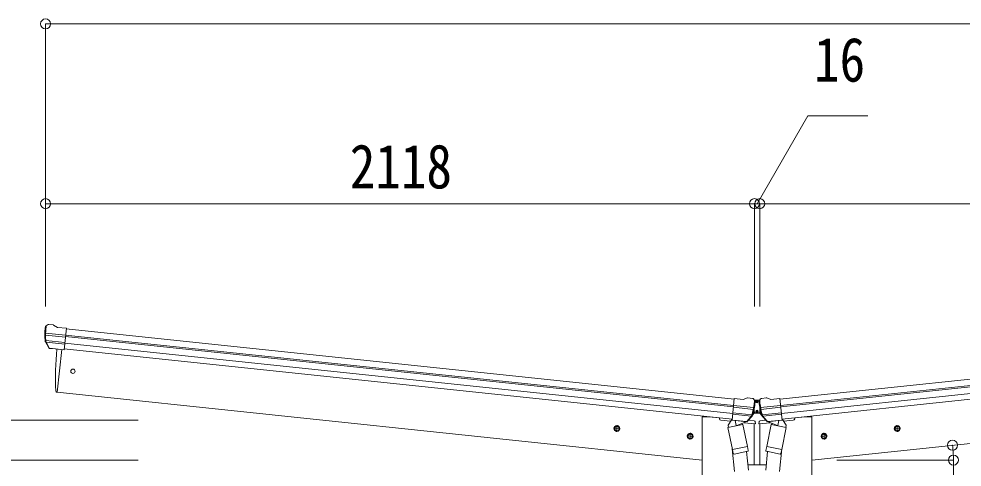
# Model space of a CAD drawing. Units: millimetres at full size, sheet at 1:30. Extents: x -8432 to 8432, y -5820 to 5820.
# Drawn here: x -5527 to -2708, y -960 to 380 of the extents above; entities that cross this region are included whole.
import ezdxf
from ezdxf.enums import TextEntityAlignment as Align

# ---------------------------------------------------------------- set-up
doc = ezdxf.new("R2010")
doc.units = ezdxf.units.MM
doc.header["$LTSCALE"] = 30
doc.header["$PDMODE"] = 32
doc.header["$PDSIZE"] = 30
for name, color, linetype, lineweight in [('0-3_ELV2', 4, 'Continuous', 9), ('0-6_OTH_LINE', 6, 'Continuous', 9), ('0-9_OUTLINE', 7, 'Continuous', 9)]:
    doc.layers.add(name, color=color, linetype=linetype, lineweight=lineweight)
doc.styles.add('ＭＳ ゴシック', font='')
doc.styles.get('ＭＳ ゴシック').set_extended_font_data('MS Gothic')

msp = doc.modelspace()

# ---------------------------------------------------------------- linework, layer by layer
at = {"layer": '0-3_ELV2'}
for p, q in [((-5441.25, -534.3), (-5446.43, -538.5)), ((-5441.25, -534.3), (-5441.25, -534.3)), ((-5424.1, -534.63), (-5437.59, -533.22)), ((-5411.27, -542.02), (-5422.87, -535.05)), ((-5447.82, -542.2), (-5447.51, -540.35)), ((-5386.9, -565.33), (-5446.64, -559.05)), ((-5411.27, -542.02), (-5384.75, -544.8)), ((-5391.53, -609.36), (-5384.75, -544.8)), ((-3388.87, -756.59), (-5384.95, -546.79)), ((-3252.35, -756.59), (-1256.27, -546.79)), ((-5437.39, -603.34), (-5447.51, -585.09)), ((-5447.12, -564.92), (-5387.52, -571.19)), ((-5446.28, -581.68), (-5389.25, -587.67)), ((-5436.34, -602.92), (-5445.78, -584.62)), ((-5444.9, -586.34), (-5389.72, -592.14)), ((-3393.38, -799.52), (-5389.47, -589.73)), ((-3391.28, -779.66), (-5387.38, -569.87)), ((-3390.86, -775.49), (-5386.94, -565.69)), ((-3250.37, -775.49), (-1254.28, -565.69)), ((-3249.94, -779.66), (-1253.84, -569.87)), ((-3247.84, -799.52), (-1251.76, -589.73)), ((-5427.33, -605.59), (-5435.02, -604.79)), ((-5434.88, -604.57), (-5391.51, -609.13)), ((-5427.08, -605.71), (-5427.33, -605.59)), ((-5401.75, -608.37), (-5427.08, -605.71)), ((-5398.41, -608.63), (-5411.8, -736.02)), ((-5401.48, -608.31), (-5401.75, -608.37)), ((-5391.53, -609.36), (-5401.48, -608.31)), ((-5391.23, -606.46), (-3395.14, -816.26)), ((-1250, -606.46), (-3246.08, -816.26)), ((-5411.8, -736.02), (-5413.85, -735.73)), ((-5411.8, -736.02), (-3484.46, -938.59)), ((-3395.45, -819.15), (-3388.66, -754.6)), ((-3362.14, -757.39), (-3388.66, -754.6)), ((-3362.14, -757.39), (-3349.34, -752.98)), ((-3348.05, -752.84), (-3334.57, -754.25)), ((-3331.21, -756.08), (-3331.21, -756.08)), ((-3331.21, -756.08), (-3327.01, -761.26)), ((-3327.87, -760.2), (-3327.86, -760.13)), ((-3327.86, -760.13), (-3313.36, -760.13)), ((-3310.02, -756.08), (-3314.21, -761.26)), ((-3313.35, -760.2), (-3313.36, -760.13)), ((-3310.02, -756.08), (-3310.01, -756.08)), ((-3293.17, -752.84), (-3306.66, -754.25)), ((-3279.08, -757.39), (-3291.88, -752.98)), ((-3279.08, -757.39), (-3252.56, -754.6)), ((-3245.78, -819.15), (-3252.56, -754.6)), ((-1229.42, -736.02), (-3156.76, -938.59)), ((-3331.83, -787.25), (-3391.43, -780.98)), ((-3390.82, -775.13), (-3331.08, -781.41)), ((-3329.11, -783.02), (-3329.11, -794.66)), ((-3326.42, -765.16), (-3326.34, -763.29)), ((-3319.35, -764.85), (-3318.51, -764.85)), ((-3314.8, -765.16), (-3314.88, -763.29)), ((-3312.11, -783.02), (-3312.11, -794.66)), ((-3250.4, -775.13), (-3310.14, -781.41)), ((-3309.39, -787.25), (-3249.79, -780.98)), ((-3484.46, -3488.54), (-3484.46, -809.59)), ((-3433.69, -812.21), (-3433.26, -815.44)), ((-3338.46, -807.73), (-3393.64, -801.93)), ((-3336.13, -803.46), (-3393.17, -797.47)), ((-3350.28, -822.17), (-3337.23, -806.23)), ((-3349.34, -822.81), (-3335.64, -807.05)), ((-3334.59, -804.55), (-3329.44, -798.63)), ((-3333.52, -801.03), (-3330.58, -797.64)), ((-3329.44, -797.13), (-3327.69, -797.13)), ((-3312.14, -798.63), (-3329.44, -798.63)), ((-3327.4, -797.63), (-3329.11, -794.66)), ((-3327.4, -797.63), (-3313.82, -797.63)), ((-3319.35, -793.55), (-3318.51, -793.55)), ((-3313.82, -797.63), (-3312.11, -794.66)), ((-3313.53, -797.13), (-3312.14, -797.13)), ((-3306.43, -805.21), (-3312.14, -798.63)), ((-3307.51, -801.67), (-3311.01, -797.64)), ((-3291.88, -822.81), (-3305.58, -807.05)), ((-3305.09, -803.46), (-3248.06, -797.47)), ((-3290.94, -822.17), (-3303.99, -806.23)), ((-3302.76, -807.73), (-3247.59, -801.93)), ((-3207.53, -812.21), (-3207.96, -815.44)), ((-3749.42, -843.38), (-3729.53, -845.47)), ((-3745.54, -840.01), (-3738.69, -836.96)), ((-3740.52, -854.37), (-3738.43, -834.48)), ((-3738.69, -836.96), (-3732.61, -841.37)), ((-3732.61, -841.37), (-3733.4, -848.83)), ((-3399.57, -822.83), (-3428.83, -819.76)), ((-3395.45, -819.15), (-3385.5, -820.2)), ((-3352.04, -823.49), (-3395.42, -818.93)), ((-3385.5, -820.2), (-3385.25, -820.32)), ((-3385.25, -820.32), (-3359.91, -822.98)), ((-3359.91, -822.98), (-3359.64, -822.92)), ((-3359.64, -822.92), (-3351.95, -823.72)), ((-3325.81, -830.59), (-3359.55, -827.04)), ((-3346.22, -819.39), (-3329.37, -821.16)), ((-3328.96, -953.15), (-3328.96, -830.26)), ((-3326.71, -823.75), (-3325.81, -830.59)), ((-3314.51, -823.75), (-3315.41, -830.59)), ((-3315.41, -830.59), (-3281.68, -827.04)), ((-3312.26, -953.15), (-3312.26, -830.26)), ((-3295, -819.39), (-3311.85, -821.16)), ((-3281.58, -822.92), (-3289.27, -823.72)), ((-3289.18, -823.49), (-3245.8, -818.93)), ((-3281.31, -822.98), (-3281.58, -822.92)), ((-3255.98, -820.32), (-3281.31, -822.98)), ((-3255.72, -820.2), (-3255.98, -820.32)), ((-3245.78, -819.15), (-3255.72, -820.2)), ((-3241.66, -822.83), (-3212.39, -819.76)), ((-2891.81, -843.38), (-2911.7, -845.47)), ((-2902.54, -836.96), (-2908.61, -841.37)), ((-2908.61, -841.37), (-2907.82, -848.83)), ((-2900.71, -854.37), (-2902.8, -834.48)), ((-2895.68, -840.01), (-2902.54, -836.96)), ((-3733.4, -848.83), (-3740.26, -851.89)), ((-3530.62, -866.37), (-3510.73, -868.46)), ((-3526.75, -863.01), (-3519.89, -859.95)), ((-3521.72, -877.36), (-3519.63, -857.47)), ((-3514.6, -871.83), (-3521.46, -874.88)), ((-3519.89, -859.95), (-3513.82, -864.37)), ((-3513.82, -864.37), (-3514.6, -871.83)), ((-3110.6, -866.37), (-3130.49, -868.46)), ((-3121.33, -859.95), (-3127.4, -864.37)), ((-3127.4, -864.37), (-3126.62, -871.83)), ((-3126.62, -871.83), (-3119.76, -874.88)), ((-3119.5, -877.36), (-3121.59, -857.47)), ((-3114.47, -863.01), (-3121.33, -859.95)), ((-2907.82, -848.83), (-2900.97, -851.89))]:
    msp.add_line(p, q, dxfattribs=at)
for points in [[(-3321.87, -764.01), (-3322.71, -764.01), (-3322.71, -764.85), (-3321.87, -764.85)], [(-3320.19, -763.17), (-3320.19, -762.33), (-3321.03, -762.33), (-3321.03, -763.17)], [(-3321.03, -765.69), (-3321.03, -766.53), (-3320.19, -766.53), (-3320.19, -765.69)], [(-3318.51, -764.85), (-3318.51, -764.01), (-3319.35, -764.01)], [(-3484.46, -809.59), (-3464.46, -809.59), (-3433.61, -812.84)], [(-3321.87, -792.71), (-3322.71, -792.71), (-3322.71, -793.55), (-3321.87, -793.55)], [(-3320.19, -791.87), (-3320.19, -791.03), (-3321.03, -791.03), (-3321.03, -791.87)], [(-3321.03, -794.39), (-3321.03, -795.23), (-3320.19, -795.23), (-3320.19, -794.39)], [(-3318.51, -793.55), (-3318.51, -792.71), (-3319.35, -792.71)], [(-3156.76, -3488.54), (-3156.76, -809.59), (-3176.76, -809.59), (-3207.62, -812.84)], [(-3740.26, -851.89), (-3746.33, -847.48), (-3745.54, -840.01)], [(-2900.97, -851.89), (-2894.89, -847.48), (-2895.68, -840.01)], [(-3521.46, -874.88), (-3527.53, -870.47), (-3526.75, -863.01)], [(-3119.76, -874.88), (-3113.69, -870.47), (-3114.47, -863.01)]]:
    msp.add_lwpolyline(points, dxfattribs=at)
for centre, radius in [((-5365.01, -673.47), 6.5), ((-3320.61, -764.43), 3.5), ((-3320.61, -793.13), 3.5), ((-3739.47, -844.42), 8.5), ((-3739.47, -844.42), 7.7), ((-3739.47, -844.42), 6.5), ((-2901.75, -844.42), 8.5), ((-2901.75, -844.42), 7.7), ((-2901.75, -844.42), 6.5), ((-3520.68, -867.42), 8.5), ((-3520.68, -867.42), 7.7), ((-3520.68, -867.42), 6.5), ((-3120.55, -867.42), 8.5), ((-3120.55, -867.42), 7.7), ((-3120.55, -867.42), 6.5)]:
    msp.add_circle(centre, radius, dxfattribs=at)
for centre, radius, start, end in [((-5438.1, -538.19), 5, 84.04426, 128.95574), ((-5424.41, -537.62), 3, 59.02369, 83.97631), ((-5246.93, -563.31), 202, 174, 185.86084), ((-5491.91, -556.94), 45.32, 354.35482, 357.32878), ((-5254.26, -563.85), 192.44, 173.42422, 178.5729), ((-5444.88, -583.63), 3, 185.86084, 209), ((-5447.31, -566.26), 1.35, 82.08073, 84.8395), ((-5449.91, -564.7), 2.74, 355.56588, 0.97849), ((-5246.93, -563.31), 200.2, 180.46117, 185.79991), ((-5443.12, -583.24), 3, 185.79991, 207.30889), ((-5434.77, -601.89), 2.99, 208.99261, 254.7283), ((-4517.2, -695.81), 900, 174.35014, 182.36081), ((-5413.44, -732.76), 3, 182.36081, 262), ((-3348.37, -755.82), 3, 84.02369, 108.97631), ((-3335.09, -759.23), 5, 39.04426, 83.95574), ((-3306.13, -759.23), 5, 96.04426, 140.95574), ((-3292.86, -755.82), 3, 71.02369, 95.97631), ((-3527.32, -744.05), 200.2, 342.20009, 347.53883), ((-3527.32, -744.05), 202, 342.13916, 354), ((-3331.93, -788.6), 1.35, 83.1605, 85.91927), ((-3329.05, -787.61), 2.74, 167.02151, 172.43412), ((-3286.36, -788.76), 45.32, 170.67122, 173.64518), ((-3520.25, -746.1), 192.44, 349.4271, 354.57578), ((-3321.87, -763.17), 0.84, 270, 0), ((-3321.87, -765.69), 0.84, 0, 90), ((-3319.35, -763.17), 0.84, 180, 270), ((-3319.35, -765.69), 0.84, 90, 180), ((-3113.91, -744.05), 202, 186, 197.86084), ((-3120.97, -746.1), 192.44, 185.42422, 190.5729), ((-3354.86, -788.76), 45.32, 6.35482, 9.32878), ((-3312.17, -787.61), 2.74, 7.56588, 12.97849), ((-3309.3, -788.6), 1.35, 94.08073, 96.8395), ((-3113.91, -744.05), 200.2, 192.46117, 197.79991), ((-3428.31, -814.79), 5, 187.5, 264), ((-3339.55, -804.33), 3, 320.69111, 342.20009), ((-3337.91, -805.08), 3, 319, 342.13916), ((-3329.44, -798.63), 1.5, 90, 139), ((-3321.87, -791.87), 0.84, 270, 0), ((-3321.87, -794.39), 0.84, 0, 90), ((-3319.35, -791.87), 0.84, 180, 270), ((-3319.35, -794.39), 0.84, 90, 180), ((-3312.14, -798.63), 1.5, 41, 90), ((-3303.31, -805.08), 3, 197.86084, 221), ((-3301.67, -804.33), 3, 197.79991, 219.30889), ((-3212.92, -814.79), 5, 276, 352.5), ((-3351.6, -820.84), 2.99, 273.2717, 319.00739), ((-3329.69, -824.15), 3, 7.5, 84), ((-3311.53, -824.15), 3, 96, 172.5), ((-3289.62, -820.84), 2.99, 220.99261, 266.7283)]:
    msp.add_arc(centre, radius, start, end, dxfattribs=at)
for centre, major_axis, ratio, start_param, end_param in [((-5444.54, -540.83), (2.34, 1.9), 0.995767, 1.5707963, 2.2972137), ((-5249.23, -585.26), (20.92, 199.05), 0.994373, 1.5554317, 1.5718064), ((-5440.16, -537.28), (-5.88, -1.31), 0.24881, 5.8190815, 5.8226003), ((-5445.56, -541.8), (0.87, 5.91), 0.020485, 4.7140547, 5.6117533), ((-5437, -601.34), (-1.08, 3.13), 0.040856, 4.1415604, 4.1696818), ((-5434.57, -601.59), (0.11, 3), 0.642905, 2.0792573, 3.037247), ((-5434.63, -601.69), (-3.53, -2.11), 0.650902, 0.9542299, 1.0270405), ((-5434.7, -601.8), (-1.66, -2.51), 0.997631, 0.3902369, 0.4789948), ((-3328.55, -764.31), (0.38, 5.97), 0.020485, 0.671432, 1.5691306), ((-3332.89, -758.77), (5.48, -2.51), 0.24881, 0.460585, 0.4641038), ((-3308.33, -758.77), (-5.48, -2.51), 0.24881, 5.8190815, 5.8226003), ((-3312.67, -764.31), (-0.38, 5.97), 0.020485, 4.7140547, 5.6117533), ((-3529.62, -766), (20.92, 199.05), 0.994373, 4.7113789, 4.7277536), ((-3329.34, -763.15), (-1.9, 2.34), 0.995767, 3.9859716, 4.712389), ((-3311.88, -763.15), (1.9, 2.34), 0.995767, 1.5707963, 2.2972137), ((-3111.6, -766), (-20.92, 199.05), 0.994373, 1.5554317, 1.5718064), ((-3351.73, -820.51), (0.51, 2.96), 0.642905, 3.2459383, 4.203928), ((-3351.64, -820.73), (1.1, -2.8), 0.997631, 5.8041905, 5.8929484), ((-3351.69, -820.61), (3.02, -2.79), 0.650902, 5.2561448, 5.3289554), ((-3349.3, -820.76), (1.71, 2.84), 0.040856, 2.1135035, 2.1416249), ((-3291.92, -820.76), (-1.71, 2.84), 0.040856, 4.1415604, 4.1696818), ((-3289.49, -820.51), (-0.51, 2.96), 0.642905, 2.0792573, 3.037247), ((-3289.53, -820.61), (-3.02, -2.79), 0.650902, 0.9542299, 1.0270405), ((-3289.58, -820.73), (-1.1, -2.8), 0.997631, 0.3902369, 0.4789948)]:
    msp.add_ellipse(centre, major_axis=major_axis, ratio=ratio, start_param=start_param, end_param=end_param, dxfattribs=at)
at = {"layer": '0-6_OTH_LINE'}
for p, q in [((-5446.85, 364.8), (-5446.85, -472.48)), ((-1194.38, 364.8), (-5446.85, 364.8)), ((-5446.85, -172.48), (-5446.85, -479.88)), ((-5446.85, -172.48), (-3328.61, -172.48)), ((-3328.61, -172.48), (-3328.61, -479.88)), ((-3328.61, -172.48), (-3312.62, -172.48)), ((-3312.62, -172.48), (-3312.62, -479.88)), ((-3312.62, -172.48), (-1194.38, -172.48)), ((-6041.99, -819.11), (-5169.99, -819.11)), ((-5828.46, -938.59), (-5169.99, -938.59))]:
    msp.add_line(p, q, dxfattribs=at)
at = {"layer": '0-6_OTH_LINE', "lineweight": 18}
for q in [(-3082.4, -938.59), (-2733.85, -1120.1)]:
    msp.add_line((-2733.85, -938.59), q, dxfattribs=at)
at = {"layer": '0-6_OTH_LINE'}
msp.add_lwpolyline([(-3320.61, -172.48), (-3168.88, 90.34), (-2989.62, 90.34)], dxfattribs=at)
msp.add_arc((-3082.4, -938.59), 348.55, 0, 7.27608, dxfattribs=at)
for p in [(-5446.85, 364.8), (-5446.85, -172.48), (-3328.61, -172.48), (-3312.62, -172.48), (-2736.65, -894.45), (-2733.85, -938.59)]:
    msp.add_point(p, dxfattribs=at)
at = {"layer": '0-9_OUTLINE'}
for p, q in [((-3407.66, -841.22), (-3362.78, -832.09)), ((-3394.3, -906.88), (-3407.66, -841.22)), ((-3396.21, -817.76), (-3407.41, -834.68)), ((-3407.41, -834.68), (-3406.14, -840.91)), ((-3395.28, -817.57), (-3396.21, -817.76)), ((-3352.79, -823.73), (-3393.46, -819.45)), ((-3385.76, -820.65), (-3382.84, -835)), ((-3356.62, -825.89), (-3381.37, -835.64)), ((-3364.95, -829.17), (-3364.3, -832.4)), ((-3362.78, -832.09), (-3349.42, -897.75)), ((-3356.15, -824.03), (-3356, -824.76)), ((-3278.45, -832.09), (-3291.8, -897.75)), ((-3288.43, -823.73), (-3247.76, -819.45)), ((-3285.07, -824.03), (-3285.22, -824.76)), ((-3284.61, -825.89), (-3259.85, -835.64)), ((-3233.56, -841.22), (-3278.45, -832.09)), ((-3276.27, -829.17), (-3276.93, -832.4)), ((-3255.46, -820.65), (-3258.38, -835)), ((-3246.92, -906.88), (-3233.56, -841.22)), ((-3245.94, -817.57), (-3245.02, -817.76)), ((-3245.02, -817.76), (-3233.82, -834.68)), ((-3233.82, -834.68), (-3235.08, -840.91)), ((-3394.3, -906.88), (-3349.42, -897.75)), ((-3346.94, -909.99), (-3349.43, -897.75)), ((-3294.28, -909.99), (-3291.79, -897.75)), ((-3246.92, -906.88), (-3291.8, -897.75)), ((-3394.74, -904.74), (-3388.08, -972.48)), ((-3394.29, -906.87), (-3391.75, -919.35)), ((-3348.49, -912.35), (-3389.45, -920.69)), ((-3351.83, -913.03), (-3346.27, -968.76)), ((-3347.16, -911.39), (-3347.15, -911.39)), ((-3289.39, -913.03), (-3294.95, -968.76)), ((-3294.07, -911.39), (-3294.07, -911.39)), ((-3292.73, -912.35), (-3251.77, -920.69)), ((-3246.49, -904.74), (-3253.14, -972.48)), ((-3246.93, -906.87), (-3249.47, -919.35)), ((-3293.4, -953.15), (-3347.83, -953.15))]:
    msp.add_line(p, q, dxfattribs=at)
for centre, radius, start, end in [((-3393.41, -818.96), 0.5, 228.73754, 264), ((-3386.34, -820.81), 0.604, 15.29405, 86.90158), ((-3381.85, -834.72), 1.03, 195.53431, 297.46103), ((-3356.98, -824.96), 1, 291.5, 11.5), ((-3355.66, -823.93), 0.5, 84, 191.5), ((-3352.74, -823.23), 0.5, 264, 299.26246), ((-3288.48, -823.23), 0.5, 240.73754, 276), ((-3285.56, -823.93), 0.5, 348.5, 96), ((-3284.24, -824.96), 1, 168.5, 248.5), ((-3259.38, -834.72), 1.03, 242.53897, 344.46569), ((-3254.88, -820.81), 0.604, 93.09842, 164.70595), ((-3247.81, -818.96), 0.5, 276, 311.26246), ((-3389.85, -918.73), 2, 198.03157, 281.5), ((-3348.89, -910.39), 2, 281.5, 330.09038), ((-3348.84, -910.42), 1.95, 330.02234, 12.45983), ((-3292.38, -910.42), 1.95, 167.54017, 209.97766), ((-3292.33, -910.39), 2, 209.90962, 258.5), ((-3251.37, -918.73), 2, 258.5, 341.96843)]:
    msp.add_arc(centre, radius, start, end, dxfattribs=at)

# ---------------------------------------------------------------- texts
at = {"layer": '0-6_OTH_LINE', "color": 7, "style": 'ＭＳ ゴシック', "width": 0.85}
for s, p in [('16', (-3150.34, 152.56)), ('2118', (-4537.73, -166.48))]:
    msp.add_text(s, height=132, dxfattribs=at).set_placement(p, align=Align.BOTTOM_LEFT)

doc.saveas('drawing.dxf')
